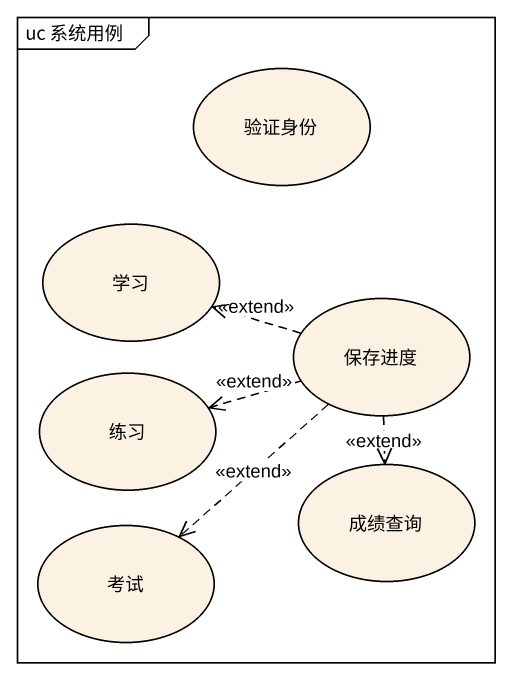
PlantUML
@startuml
mainframe uc 系统用例
usecase 验证身份
usecase 学习
usecase 保存进度
usecase 练习
usecase 成绩查询
usecase 考试
保存进度 .left.> 学习 : <<extend>>
保存进度 .left.> 练习 : <<extend>>
保存进度 ..> 成绩查询 : <<extend>>
保存进度 ..> 考试 : <<extend>>
@enduml
